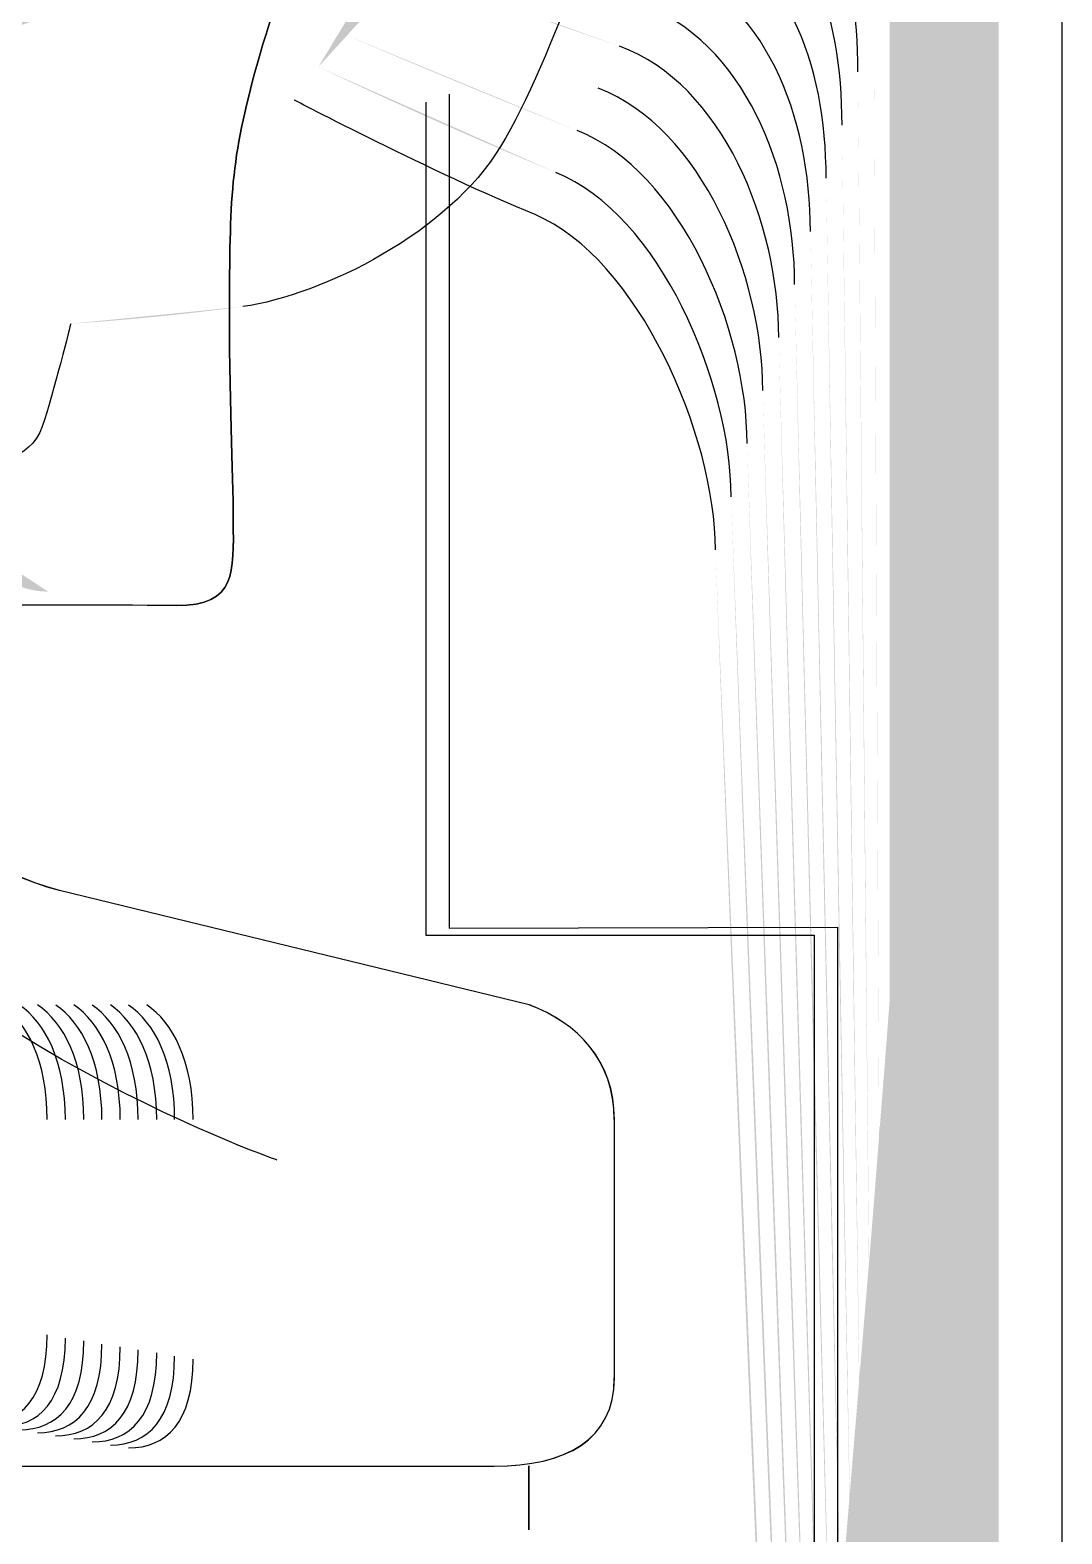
# Model space of a CAD drawing. Header units: millimetres. Extents: x 1111 to 1333, y -447 to -319.
# Drawn here: x 1291.782 to 1291.955, y -441.3841 to -441.1319 of the extents above; entities that cross this region are included whole.
import ezdxf

# ---------------------------------------------------------------- set-up
doc = ezdxf.new("R2010")
doc.units = ezdxf.units.MM

# ---------------------------------------------------------------- blocks, each defined once
blk = doc.blocks.new('scanne')
at = {"transparency": 33554559}
h = blk.add_hatch(color=256, dxfattribs=at)
h.paths.add_polyline_path([(2.31425373108118, 1.293485652926165, 0.0169123024721278), (2.343130353614697, 1.296359629576272)], flags=0)
h.paths.add_polyline_path([(2.305677419807806, 1.175333279526512), (2.304080766113429, 1.175333279526512)], flags=0)
h.paths.add_polyline_path([(2.245095816767616, 1.321769232658652), (2.375428376922855, 1.435587831744214), (2.407452688168405, 1.435587831744214), (2.407452688168405, 1.379887427141738)], flags=0)
h = blk.add_hatch(color=256, dxfattribs=at)
h.paths.add_polyline_path([(2.410294731744897, 1.427832656656164), (2.43816774338461, 1.427832656656164)], flags=0)
h.paths.add_polyline_path([(2.469827105214108, 1.397176905720243), (2.469827105214108, 0.9708247505886902), (2.434335774517649, 0.9708247505886902)], flags=0)
h.paths.add_polyline_path([(2.422338062470089, 1.255576532348186, 0.0021279036244079), (2.434335774517649, 0.9708247505877808)], flags=0)
h = blk.add_hatch(color=256, dxfattribs=at)
h.paths.add_polyline_path([(2.355771289008089, 1.336540560267394, 0.0117011608511153), (2.395596394018639, 1.318840513595887)], flags=0)
h.paths.add_polyline_path([(2.355771289008089, 1.336540560267394), (2.410285608009644, 1.427230490119882), (2.438204238326079, 1.427230490119882)], flags=0)
h.paths.add_polyline_path([(2.469224938677825, 1.397167781984762), (2.469224938677825, 0.9855504595204821), (2.435923304476318, 0.9855504595204821)], flags=0)
h.paths.add_polyline_path([(2.424974821999285, 1.264463050625636, 0.0020246642637524), (2.435923304476318, 0.9855504595213916)], flags=0)
h = blk.add_hatch(color=256, dxfattribs=at)
h.paths.add_polyline_path([(2.359858722466242, 1.342124286330999, 0.0066353954649147), (2.399136403353395, 1.325884037323248)], flags=0)
h.paths.add_polyline_path([(2.359858722466242, 1.342124286330772), (2.410312979215405, 1.426564457435915), (2.438185990855117, 1.426564457435915)], flags=0)
h.paths.add_polyline_path([(2.468613648405835, 1.397186029455497), (2.468613648405835, 1.000212302304362), (2.437456092023012, 1.000212302304362)], flags=0)
h.paths.add_polyline_path([(2.427648076471314, 1.273376940108619, 0.0018961156850547), (2.437456092023921, 1.000212302304362)], flags=0)
h = blk.add_hatch(color=256, dxfattribs=at)
h.paths.add_polyline_path([(2.363854918576862, 1.347744507333572, 9.01962248142e-05), (2.402676412693608, 1.332964055989577)], flags=0)
h.paths.add_polyline_path([(2.363854918570496, 1.347744507335846), (2.410294731744897, 1.425980538370595), (2.43816774338461, 1.425980538370595)], flags=0)
h.paths.add_polyline_path([(2.468002358134299, 1.397195153190978), (2.468002358134299, 1.014865021352989), (2.439034498247337, 1.014865021352989)], flags=0)
h.paths.add_polyline_path([(2.430275712265256, 1.282281705857258, 0.0017674472176443), (2.439034498247337, 1.014865021352079)], flags=0)
h = blk.add_hatch(color=256, dxfattribs=at)
h.paths.add_polyline_path([(2.406262040699175, 1.340012141586157, 0.0079069406303886), (2.367987970705371, 1.353287176589674)], flags=0)
h.paths.add_polyline_path([(2.367987970705371, 1.353287176589674), (2.410276484273936, 1.425410304908155), (2.438195114590371, 1.425410304908155)], flags=0)
h.paths.add_polyline_path([(2.467391067863218, 1.397172343852389), (2.467391067863218, 1.029531426004723), (2.440612904470754, 1.029531426004723)], flags=0)
h.paths.add_polyline_path([(2.43294896673683, 1.291154538531827, 0.0016124653771653), (2.440612904470754, 1.029531426003813)], flags=0)
h = blk.add_hatch(color=256, dxfattribs=at)
h.paths.add_polyline_path([(2.409756431356299, 1.34709216025476, 0.0168274337675411), (2.372029785486802, 1.358861778917798)], flags=0)
h.paths.add_polyline_path([(2.372029785486802, 1.358861778917798), (2.410303855479696, 1.424780767165657), (2.438176867119409, 1.424780767165657)], flags=0)
h.paths.add_polyline_path([(2.466825396268404, 1.39718146758787), (2.466825396268404, 1.04418414505335), (2.442191310695079, 1.04418414505335)], flags=0)
h.paths.add_polyline_path([(2.435622221208859, 1.300059304280239, 0.0014453934944088), (2.442191310695079, 1.044184145054259)], flags=0)
h = blk.add_hatch(color=256, dxfattribs=at)
h.paths.add_polyline_path([(2.413319250029189, 1.354131122114267, 0.0277174394342847), (2.376094409606821, 1.36444094311355)], flags=0)
h.paths.add_polyline_path([(2.376094409606821, 1.364440943113322), (2.410308417347323, 1.424155791290786), (2.438181428987036, 1.424155791290786)], flags=0)
h.paths.add_polyline_path([(2.466236915335457, 1.397195153190978), (2.466236915335457, 1.058887044646553), (2.443746907580361, 1.058887044646553)], flags=0)
h.paths.add_polyline_path([(2.43827266634139, 1.308968631896505, 0.0012613645155645), (2.443746907580361, 1.058887044646326)], flags=0)
h = blk.add_hatch(color=256, dxfattribs=at)
h.paths.add_polyline_path([(2.416859259363491, 1.361220264518124, 0.0398906446787946), (2.380181843064974, 1.370024669176928)], flags=0)
h.paths.add_polyline_path([(2.380181843064974, 1.3700246691767), (2.410290169877271, 1.423535377283769), (2.438163181516983, 1.423535377283769)], flags=0)
h.paths.add_polyline_path([(2.465625625063466, 1.397167781984762), (2.465625625063466, 1.073548887430661), (2.445279695127055, 1.073548887430661)], flags=0)
h.paths.add_polyline_path([(2.440900302136242, 1.317882521379715, 0.0010599977887908), (2.445279695127055, 1.073548887432025)], flags=0)
h = blk.add_hatch(color=256, dxfattribs=at)
h.paths.add_polyline_path([(2.420399268697337, 1.368304845054353, 0.054342496209484), (2.38422365784595, 1.375603833372451)], flags=0)
h.paths.add_polyline_path([(2.38422365784595, 1.375603833372451), (2.410317541083031, 1.422956020086076), (2.438190552722744, 1.422956020086076)], flags=0)
h.paths.add_polyline_path([(2.465014334791931, 1.39718146758787), (2.465014334791931, 1.088160549669964), (2.446858101350471, 1.088160549669964)], flags=0)
h.paths.add_polyline_path([(2.443573556608271, 1.326791848993707, 0.0008336980382864), (2.446858101351381, 1.088160549671101)], flags=0)
h = blk.add_hatch(color=256, dxfattribs=at)
h.paths.add_polyline_path([(2.423916468693505, 1.375384863722956, 0.0714847894776829), (2.388242663288792, 1.381132817023399)], flags=0)
h.paths.add_polyline_path([(2.388242663288792, 1.381132817023399), (2.410276484273936, 1.422326482343578), (2.438195114590371, 1.422326482343578)], flags=0)
h.paths.add_polyline_path([(2.464425853858983, 1.397190591323123), (2.464425853858983, 1.102904506072491), (2.448413698235754, 1.102904506072491)], flags=0)
h.paths.add_polyline_path([(2.446224001740802, 1.335696614744165, 0.0005855971401433), (2.448413698235754, 1.102904506072263)], flags=0)
h = blk.add_hatch(color=256, dxfattribs=at)
h.paths.add_polyline_path([(2.392330096746491, 1.386762161763726), (2.410303855479696, 1.421751687013738), (2.438176867119409, 1.421751687013738)], flags=0)
h.paths.add_polyline_path([(2.463814563587447, 1.397163220117136), (2.463814563587447, 1.117520730179649), (2.449992104460079, 1.117520730179649)], flags=0)
h.paths.add_polyline_path([(2.448897256211921, 1.344610504231013, 0.0003070332709011), (2.449992104460079, 1.117520730174419)], flags=0)
h = blk.add_hatch(color=256, dxfattribs=at)
h.paths.add_polyline_path([(2.410294731744897, 1.421144958609829), (2.43816774338461, 1.421144958609829)], flags=0)
h.paths.add_polyline_path([(2.463212397051165, 1.397195153190978), (2.463212397051165, 1.132196258566636), (2.451534015742026, 1.132196258566636), (2.451534015742026, 1.353538079313238)], flags=0)
h = blk.add_hatch(color=256, dxfattribs=at)
h.paths.add_polyline_path([(2.094298718115396, 1.331595495681995), (2.095940990486496, 1.327763526814806), (2.094298718115396, 1.331595495681995)], flags=0)
h.paths.add_polyline_path([(2.142015854244391, 1.37292601703325), (2.356378017411998, 1.39965856174831)], flags=0)
h.paths.add_polyline_path([(2.331926406545562, 1.246242951037174, 0.0017674822243384), (2.292968056399558, 1.246242951037174)], flags=0)
h = blk.add_hatch(color=256, dxfattribs=at)
h.paths.add_polyline_path([(2.103572995147032, 1.339888971158416), (2.248047345168515, 1.341485624853021)], flags=0)
h.paths.add_polyline_path([(2.268438893782104, 1.325564706584145), (2.268438893782104, 1.325564706584145), (2.298273508532247, 1.256589266978153)], flags=0)
h.paths.add_polyline_path([(2.298273508532247, 1.256589266978153, 0.2991951632102398), (2.310453695288515, 1.248560379827949)], flags=0)
h.paths.add_polyline_path([(2.310453695288515, 1.248560379828177), (2.314422520186553, 1.246325064655593)], flags=0)
h.paths.add_polyline_path([(2.314422520186553, 1.246325064655593, 0.0008195378522185), (2.292936123325262, 1.246233827301693)], flags=0)
h.paths.add_polyline_path([(2.284314193374257, 1.253532815619792), (2.254114629208061, 1.314753080137961)], flags=0)
h.paths.add_polyline_path([(2.226652185660668, 1.32734383498655), (2.098053135231339, 1.328484301911203)], flags=0)
h = blk.add_hatch(color=256, dxfattribs=at)
h.paths.add_polyline_path([(2.241254724164946, 1.263660161911047), (1.982733681673153, 1.263751399265174), (1.978582382066861, 1.187841920756682)], flags=0)
h.paths.add_polyline_path([(1.977076965726382, 1.175570496646969, 0.022479354116097), (1.976438304249086, 1.161246232072699)], flags=0)
h.paths.add_polyline_path([(1.976438304248176, 1.117862870256885, 0.0016581403587709), (1.976438304248176, 1.161246232072471)], flags=0)
h.paths.add_polyline_path([(1.984649666106406, 1.105454590116096), (2.320904934186046, 1.105454590116096)], flags=0)
h.paths.add_polyline_path([(2.33167094195528, 1.120371897491395), (2.33167094195528, 1.160060146471096)], flags=0)
h.paths.add_polyline_path([(2.323915766867003, 1.179219990806132), (2.276426724122529, 1.199064115295868)], flags=0)
h = blk.add_hatch(color=256, dxfattribs=at)
h.paths.add_polyline_path([(2.24020549459442, 1.262592684869559), (1.983372343150904, 1.262775159577586), (1.979266662221789, 1.187823673285947)], flags=0)
h.paths.add_polyline_path([(1.977806864558488, 1.175597867853184, 0.0198196559913318), (1.977122584403105, 1.161227984601964)], flags=0)
h.paths.add_polyline_path([(1.977122584403105, 1.118392046910003, 0.001681547860867), (1.977122584403105, 1.161227984601737)], flags=0)
h.paths.add_polyline_path([(1.985379564938057, 1.105983766769213), (2.317848482828367, 1.105983766769213)], flags=0)
h.paths.add_polyline_path([(2.328660109274323, 1.120901074144285), (2.328660109274323, 1.160041899000134)], flags=0)
h.paths.add_polyline_path([(2.320904934186046, 1.179247362012119), (2.27510378248985, 1.198863393117107)], flags=0)
h = blk.add_hatch(color=256, dxfattribs=at)
h.paths.add_polyline_path([(2.239142579420104, 1.261566264637394), (1.983951700348143, 1.26183997669932), (1.979937256773382, 1.187892101301486)], flags=0)
h.paths.add_polyline_path([(1.978477459110081, 1.175575058514823, 0.0199883879203202), (1.977793178955153, 1.161250793940325)], flags=0)
h.paths.add_polyline_path([(1.977793178955153, 1.118916661695266, 0.0017036189583487), (1.977793178955153, 1.161250793940098)], flags=0)
h.paths.add_polyline_path([(1.98605015948965, 1.106508381554476), (2.314778345866443, 1.106508381554476)], flags=0)
h.paths.add_polyline_path([(2.325544353635677, 1.121425688929775), (2.325544353635677, 1.160019089661773)], flags=0)
h.paths.add_polyline_path([(2.317834797225032, 1.179224552673531), (2.273812773931012, 1.19856687171682)], flags=0)
h = blk.add_hatch(color=256, dxfattribs=at)
h.paths.add_polyline_path([(2.238111597320539, 1.260457730786583), (1.984562990619679, 1.260822680202409), (1.980685403075995, 1.187832797021428)], flags=0)
h.paths.add_polyline_path([(1.979179986735061, 1.175606991588665, 0.0223102956239945), (1.978541325257765, 1.161237108337218)], flags=0)
h.paths.add_polyline_path([(1.978541325256855, 1.119404781539287, 0.0008631519427009), (1.978541325256855, 1.16123710833699)], flags=0)
h.paths.add_polyline_path([(1.986752687115995, 1.10699650139827), (2.311694523302094, 1.10699650139827)], flags=0)
h.paths.add_polyline_path([(2.322551768425682, 1.121913808773342), (2.322551768425682, 1.160051022735615)], flags=0)
h.paths.add_polyline_path([(2.314796593337405, 1.1792564857476), (2.27250807976975, 1.198325092728737)], flags=0)
h = blk.add_hatch(color=256, dxfattribs=at)
h.paths.add_polyline_path([(2.237089738955774, 1.259435872422045), (1.985183404626923, 1.259892059191997), (1.981351435759961, 1.187860168227643)], flags=0)
h.paths.add_polyline_path([(1.97989163809666, 1.175588744117703, 0.0223765094785084), (1.979252976619363, 1.161264479543433)], flags=0)
h.paths.add_polyline_path([(1.979252976619363, 1.119933958192177, 0.0008748145728898), (1.979252976619363, 1.161264479543433)], flags=0)
h.paths.add_polyline_path([(1.987464338476684, 1.107525678051388), (2.308665443150175, 1.107525678051388)], flags=0)
h.paths.add_polyline_path([(2.319477069597041, 1.12239736674951), (2.319477069597041, 1.160032775264653)], flags=0)
h.paths.add_polyline_path([(2.311767513185486, 1.179238238276866), (2.271212509342831, 1.198033133195849)], flags=0)
h = blk.add_hatch(color=256, dxfattribs=at)
h.paths.add_polyline_path([(2.236017700046659, 1.25836383351293), (1.985753638089818, 1.258911257636555), (1.982058525253933, 1.187837358889055)], flags=0)
h.paths.add_polyline_path([(1.979914447435248, 1.120504191654617, 0.0017795535466472), (1.979914447435248, 1.161241670205072)], flags=0)
h.paths.add_polyline_path([(1.988125809292569, 1.108004674159701), (2.305586182453453, 1.108004674159701)], flags=0)
h.paths.add_polyline_path([(2.316443427577041, 1.122921981535), (2.316443427577041, 1.160055584603242)], flags=0)
h.paths.add_polyline_path([(2.308688252488764, 1.179261047615227), (2.26991237704874, 1.197827849149462)], flags=0)
h = blk.add_hatch(color=256, dxfattribs=at)
h.paths.add_polyline_path([(2.234973032344214, 1.257291794603588), (1.986351242758473, 1.257930456081567), (1.982701748598856, 1.187860168227643)], flags=0)
h.paths.add_polyline_path([(1.981241950935554, 1.175588744117703, 0.0198867020134026), (1.980603289457349, 1.161264479543433)], flags=0)
h.paths.add_polyline_path([(1.980603289457349, 1.120983187762931, 0.0018013703306846), (1.980603289457349, 1.161264479543206)], flags=0)
h.paths.add_polyline_path([(1.988860269992301, 1.108529288945192), (2.3025342929634, 1.108529288945192)], flags=0)
h.paths.add_polyline_path([(2.313345919409357, 1.123400977643086), (2.313345919409357, 1.160032775264653)], flags=0)
h.paths.add_polyline_path([(2.305636362998711, 1.179238238276866), (2.268593997283687, 1.197531327748947)], flags=0)
h = blk.add_hatch(color=256, dxfattribs=at)
h.paths.add_polyline_path([(2.233923802772778, 1.25626993623905), (1.98698990423577, 1.256999835070928), (1.983386028753784, 1.187841920756682)], flags=0)
h.paths.add_polyline_path([(1.981971849767205, 1.175616115324146, 0.0174411639360646), (1.981287569612277, 1.161246232072699)], flags=0)
h.paths.add_polyline_path([(1.981287569612277, 1.121512364416048, 0.0018292540078206), (1.981287569612277, 1.161246232072471)], flags=0)
h.paths.add_polyline_path([(1.989590168823951, 1.109012846921132), (2.299477841604812, 1.109012846921132)], flags=0)
h.paths.add_polyline_path([(2.310289468050768, 1.123930154296431), (2.310289468050768, 1.160060146471096)], flags=0)
h.paths.add_polyline_path([(2.302579911640123, 1.179219990806132), (2.267316674328185, 1.197284986893237)], flags=0)
at = {"lineweight": -3}
for points in [[(2.480433447613677, 1.389868793666664), (2.480433447613677, 0.9706787708223599)], [(2.377691063301199, 1.331955883230193), (2.377691063301199, 1.19213463826145), (2.44278891536328, 1.192271494292299), (2.44278891536328, 1.010572303848448)], [(2.373767857079883, 1.330619255994406), (2.373767857079883, 1.190934867056512), (2.438911327819596, 1.190980485733462), (2.438911327819596, 1.012474602678821)], [(2.391125763674381, 1.179251923879974), (2.31238792719273, 1.198457386891959)], [(2.405404409571247, 1.116708717729125), (2.405404409571247, 1.160046460867761)], [(1.978732923700817, 1.101928266384902), (2.385240954343089, 1.101928266384902)], [(2.391011716981893, 1.101946513855637), (2.391011716981893, 1.091226124763352)], [(2.391075583129577, 1.101946513855637), (2.391075583129577, 1.091226124763352)]]:
    blk.add_lwpolyline(points, dxfattribs=at)
blk.add_arc((2.312447231472333, -4.264170096542102), 5.510447476674953, 89.79746166727132, 90.20253833272868, dxfattribs=at)
for points in [[(2.361578546589271, 1.389850546195702), (2.359936274217261, 1.380954904183226), (2.351861768390108, 1.357917472304052), (2.346478764505945, 1.340354281663621)], [(2.346478764505945, 1.340354281663621), (2.351861768390108, 1.357917472304052), (2.359936274217261, 1.380954904183226), (2.361578546589271, 1.389850546195702)], [(2.407452688168405, 1.379887427141738), (2.405491085057519, 1.368391520540626), (2.394953170673716, 1.337644532250578), (2.386331240722711, 1.323229030322181)], [(2.446224001740802, 1.335696614743255), (2.446224001740802, 1.354856459078291), (2.441434040656758, 1.370001859838339), (2.423916468693505, 1.375384863722956)], [(2.443573556607361, 1.326791848995071), (2.443573556607361, 1.345951693330107), (2.437871221983868, 1.36269374778476), (2.420399268697337, 1.368304845054353)], [(2.440900302136242, 1.31788252137926), (2.440900302136242, 1.337042365714296), (2.43428559397239, 1.355472311217454), (2.416859259363491, 1.361220264518124)], [(2.43827266634139, 1.308968631895822), (2.43827266634139, 1.328174094907808), (2.430745584638543, 1.348155075428621), (2.413319250029189, 1.35413112211404)], [(2.435622221208859, 1.300059304280011), (2.435622221208859, 1.319264767291997), (2.427182765965653, 1.340933638861315), (2.409756431356299, 1.34709216025476)], [(2.346478764505945, 1.340354281663621), (2.341278235329127, 1.322608616315164), (2.340958904590252, 1.316495713598669), (2.340867667236352, 1.298613192219363)], [(2.340867667236352, 1.298613192219363), (2.340958904590252, 1.316495713598669), (2.341278235329127, 1.322608616315164), (2.346478764505945, 1.340354281663621)], [(2.43294896673683, 1.291154538531827), (2.43294896673683, 1.31036000154404), (2.423597137954629, 1.333671145484913), (2.406262040699175, 1.340012141586157)], [(2.430275712265256, 1.282281705857712), (2.430275712265256, 1.301487168869698), (2.420011509943151, 1.326440585182126), (2.402676412687696, 1.332964055991624)], [(2.392092879626716, 1.311778742398246), (2.375168350463582, 1.318712781300519), (2.351720350492314, 1.330984205410459), (2.351720350492314, 1.330984205410459)], [(2.427648076470859, 1.273376940109528), (2.427648076470859, 1.292582403121514), (2.416471500609304, 1.319132473128775), (2.399136403353395, 1.325884037323021)], [(2.386331240722711, 1.323229030322181), (2.377709310772161, 1.308859147070961), (2.356587863326467, 1.298275614009753), (2.343130353614697, 1.296359629576272)], [(2.424974821999285, 1.26446305062609), (2.424974821999285, 1.283668513638076), (2.412931491274093, 1.311860856016892), (2.395596394018639, 1.318840513596114)], [(2.422338062469179, 1.255576532348868), (2.422338062469179, 1.274736376683904), (2.409336739527816, 1.304525372757098), (2.392092879626716, 1.311778742398246)], [(2.340867667236352, 1.298613192219363), (2.340730811205276, 1.280639433486157), (2.341506328714558, 1.268915433500296), (2.341506328714558, 1.260430359580368)], [(2.341506328714558, 1.260430359580368), (2.341506328714558, 1.268915433500296), (2.340730811205276, 1.280639433486157), (2.340867667236352, 1.298613192219363)], [(2.31425373108118, 1.293485652925937), (2.31425373108118, 1.293485652925937), (2.3113797544313, 1.281944127648102), (2.309463769998046, 1.276241793024382)], [(2.309463769998046, 1.276241793024382), (2.307502166887161, 1.27049383972394), (2.300887458723764, 1.269398991476236), (2.294090275852113, 1.27049383972394)], [(2.312369679721314, 1.198420891950263), (2.290290240059448, 1.204168845250933), (2.268210800397582, 1.229122261563361), (2.263010271220309, 1.261283428839988)], [(2.31238792719273, 1.198457386891959), (2.290262868852778, 1.204205340192402), (2.268229047867635, 1.229158756505057), (2.263028518691271, 1.261319923781684)], [(2.341506328714558, 1.260430359580368), (2.341506328714558, 1.25194528566044), (2.342144990191854, 1.246151713683048), (2.331926406546472, 1.246242951037174)], [(2.331926406546472, 1.246242951037174), (2.342144990191854, 1.246151713683048), (2.341506328714558, 1.25194528566044), (2.341506328714558, 1.260430359580368)], [(2.348828126371017, 1.153244716128938), (2.348828126371017, 1.153244716128938), (2.282635426060778, 1.176282148008112), (2.25813819651853, 1.219528653792622)], [(2.310289468050768, 1.160060146471096), (2.310289468050768, 1.169913780700426), (2.306959304630936, 1.176300395478619), (2.302579911640123, 1.179219990806132)], [(2.313345919409357, 1.160032775264653), (2.313345919409357, 1.16988640949421), (2.309970137312348, 1.176318642949581), (2.305636362998711, 1.179238238276866)], [(2.316443427577041, 1.160055584603242), (2.316443427577041, 1.169909218832799), (2.313067645479577, 1.17629583361122), (2.308688252488764, 1.179261047615227)], [(2.319477069597041, 1.160032775264653), (2.319477069597041, 1.16988640949421), (2.316055668821945, 1.176318642949581), (2.311767513185486, 1.179238238276866)], [(2.322551768425682, 1.160051022735615), (2.322551768425682, 1.169904656964945), (2.319130367651496, 1.176291271743366), (2.314796593337405, 1.1792564857476)], [(2.325544353635677, 1.160019089661773), (2.325544353635677, 1.169872723891103), (2.322168571538668, 1.176304957346474), (2.317834797225032, 1.179224552673531)], [(2.328660109274323, 1.160041899000134), (2.328660109274323, 1.169895533229691), (2.325238708500137, 1.176282148008112), (2.320904934186046, 1.179247362012119)], [(2.33167094195528, 1.160060146471096), (2.33167094195528, 1.169868162023476), (2.328295159858271, 1.176300395478619), (2.323915766867003, 1.179219990806132)], [(2.334763888255338, 1.160041899000134), (2.334763888255338, 1.169895533229691), (2.331342487481151, 1.176327766685062), (2.32700871316706, 1.179247362012119)], [(2.405404409571247, 1.160046460867761), (2.405404409571247, 1.169900095097318), (2.399200269501079, 1.176286709875512), (2.391125763674381, 1.179251923879974)], [(2.405386162100739, 1.160055584603242), (2.405386162100739, 1.169909218832799), (2.39922764070684, 1.17629583361122), (2.391153134880596, 1.179261047615227)], [(2.299477841604812, 1.109012846921132), (2.305864456383233, 1.109012846921132), (2.310289468050768, 1.113301002558046), (2.310289468050768, 1.123930154296431)], [(2.3025342929634, 1.108529288945192), (2.308920907741821, 1.108529288945192), (2.313345919409357, 1.112771825904928), (2.313345919409357, 1.123400977643086)], [(2.305586182453453, 1.108004674159701), (2.311972797231874, 1.108004674159701), (2.316443427577041, 1.112292829796615), (2.316443427577041, 1.122921981535)], [(2.308665443150175, 1.107525678051388), (2.315006439251419, 1.107525678051388), (2.319477069597041, 1.111768215011352), (2.319477069597041, 1.12239736674951)], [(2.311694523302094, 1.10699650139827), (2.318081138080515, 1.10699650139827), (2.322551768425682, 1.111239038358235), (2.322551768425682, 1.121913808773342)], [(2.314778345866443, 1.106508381554476), (2.321119341968142, 1.106508381554476), (2.325544353635677, 1.110705299837263), (2.325544353635677, 1.121425688929775)], [(2.317848482828367, 1.105983766769213), (2.324189478929156, 1.105983766769213), (2.328660109274323, 1.110226303729177), (2.328660109274323, 1.120901074144285)], [(2.320904934186046, 1.105454590116096), (2.327200311611022, 1.105454590116096), (2.33167094195528, 1.10974274575301), (2.33167094195528, 1.120371897491395)], [(2.323952261808926, 1.104980155875409), (2.330293257910625, 1.104980155875409), (2.334763888255338, 1.109222692835373), (2.334763888255338, 1.119851844573531)], [(2.385240954343089, 1.101928266384902), (2.397193047713926, 1.101928266384902), (2.405404409571247, 1.106262040698766), (2.405404409571247, 1.116708717729125)], [(2.38526832554885, 1.101937390120383), (2.397220418919687, 1.101937390120383), (2.405386162100739, 1.106271164434019), (2.405386162100739, 1.116717841464378)]]:
    blk.add_open_spline(points, degree=3, dxfattribs=at)

msp = doc.modelspace()

# ---------------------------------------------------------------- block references
msp.add_blockref('scanne', (1289.474531254918, -442.4746447301145))

doc.saveas('drawing.dxf')
